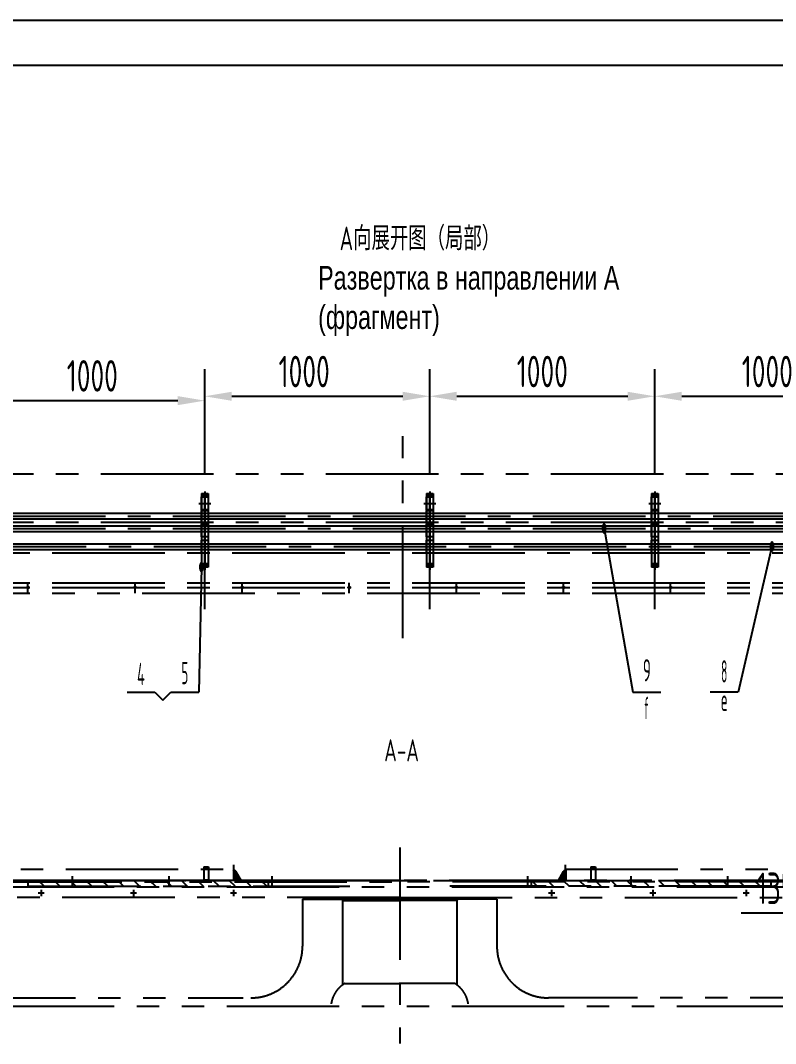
# Model space of a CAD drawing. Header units: millimetres. Extents: x -10 to 16810, y -10 to 11890.
# Drawn here: x 4313 to 7669, y 7334 to 11880 of the extents above; entities that cross this region are included whole.
import ezdxf
from ezdxf.enums import TextEntityAlignment as Align

# ---------------------------------------------------------------- set-up
doc = ezdxf.new("R2010")
doc.units = ezdxf.units.MM
doc.header["$LTSCALE"] = 400
doc.linetypes.add('G', pattern=[2, 1.25, -0.25, 0.25, -0.25])
doc.linetypes.add('K', pattern=[2.5, 1.25, -0.25, 0.25, -0.25, 0.25, -0.25])
for name, color, linetype in [('01', 7, 'Continuous'), ('02', 1, 'Continuous'), ('05', 4, 'G'), ('07', 6, 'K'), ('08', 1, 'Continuous'), ('11', 3, 'Continuous')]:
    doc.layers.add(name, color=color, linetype=linetype)
doc.styles.get("Standard").update_dxf_attribs({"font": 'isocp', "width": 0.707, "bigfont": 'intecad.shx'})
doc.dimstyles.new('INTE', dxfattribs={"dimscale": 40, "dimtxt": 3.5, "dimasz": 3, "dimexe": 3, "dimexo": 0, "dimgap": 1, "dimtad": 1, "dimdsep": 46, "dimtxsty": 'Standard', "dimcen": 0, "dimclrd": 1, "dimclre": 1, "dimclrt": 3, "dimaunit": 1, "dimazin": 0, "dimtfac": 1, "dimtmove": 0, "dimatfit": 0, "dimfxl": 1, "dimarcsym": 0})
doc.dimstyles.new('INTE$2', dxfattribs={"dimscale": 40, "dimtxt": 3.5, "dimasz": 3, "dimexe": 3, "dimexo": 0, "dimgap": 1, "dimtad": 1, "dimtih": 1, "dimtoh": 1, "dimdsep": 46, "dimtxsty": 'Standard', "dimcen": 0, "dimclrd": 1, "dimclre": 1, "dimclrt": 3, "dimaunit": 1, "dimazin": 0, "dimtfac": 1, "dimtmove": 0, "dimatfit": 0, "dimfxl": 1, "dimarcsym": 0})

# ---------------------------------------------------------------- blocks, each defined once
blk = doc.blocks.new('*D37')
at = {"layer": '08', "color": 1, "lineweight": -2}
for p, q in [((8085.7, 7913.5), (7516, 7913.5)), ((8729.7, 7930.7), (8874, 7930.7)), ((8355.2, 7866.2), (8098.4, 7609.4))]:
    blk.add_line(p, q, dxfattribs=at)
for start, end in [(20.6757, 41.3514), (182.9341, 225), (225, 0), (183.6486, 204.3243)]:
    blk.add_arc((8419.7, 7930.7), 334.4, start, end, dxfattribs=at)
at = {"layer": '08', "color": 1}
for points in [[(8752.2, 8052.3), (8712.8, 8045.1), (8754, 7930.7)], [(8131.4, 7804.3), (8098.5, 7781.6), (8183.2, 7694.2)]]:
    blk.add_solid(points, dxfattribs=at)
at = {"layer": 'Defpoints', "color": 0}
for p in [(8419.7, 7930.7), (8419.7, 7930.7), (8729.7, 7930.7), (8355.2, 7866.2), (8656.1, 7694.2)]:
    blk.add_point(p, dxfattribs=at)
at = {"layer": '08', "color": 3, "insert": (7740.9, 8023.5), "char_height": 140, "attachment_point": 5}
blk.add_mtext("135°0'", dxfattribs=at)
blk = doc.blocks.new('*D61')
at = {"layer": '08', "color": 1, "lineweight": -2}
for p, q in [((4132.4, 9935.4), (4132.4, 10310.7)), ((5132.4, 9935.4), (5132.4, 10310.7)), ((4252.4, 10190.7), (5012.4, 10190.7))]:
    blk.add_line(p, q, dxfattribs=at)
at = {"layer": '08', "color": 1}
for points in [[(4252.4, 10210.7), (4252.4, 10170.7), (4132.4, 10190.7)], [(5012.4, 10210.7), (5012.4, 10170.7), (5132.4, 10190.7)]]:
    blk.add_solid(points, dxfattribs=at)
at = {"layer": 'Defpoints', "color": 0}
for p in [(5132.4, 10190.7), (4132.4, 9935.4), (5132.4, 9935.4)]:
    blk.add_point(p, dxfattribs=at)
at = {"layer": '08', "color": 3, "insert": (4632.4, 10300.7), "char_height": 140, "attachment_point": 5}
blk.add_mtext('1000', dxfattribs=at)
blk = doc.blocks.new('*D62')
at = {"layer": '08', "color": 1, "lineweight": -2}
for p, q in [((5132.4, 9935.4), (5132.4, 10330)), ((6132.4, 9935.4), (6132.4, 10330)), ((5252.4, 10210), (6012.4, 10210))]:
    blk.add_line(p, q, dxfattribs=at)
at = {"layer": '08', "color": 1}
for points in [[(5252.4, 10230), (5252.4, 10190), (5132.4, 10210)], [(6012.4, 10230), (6012.4, 10190), (6132.4, 10210)]]:
    blk.add_solid(points, dxfattribs=at)
at = {"layer": 'Defpoints', "color": 0}
for p in [(6132.4, 10210), (5132.4, 9935.4), (6132.4, 9935.4)]:
    blk.add_point(p, dxfattribs=at)
at = {"layer": '08', "color": 3, "insert": (5574.1, 10320), "char_height": 140, "attachment_point": 5}
blk.add_mtext('1000', dxfattribs=at)
blk = doc.blocks.new('*D63')
at = {"layer": '08', "color": 1, "lineweight": -2}
for p, q in [((6132.4, 9935.4), (6132.4, 10330)), ((7132.4, 9935.4), (7132.4, 10330)), ((6252.4, 10210), (7012.4, 10210))]:
    blk.add_line(p, q, dxfattribs=at)
at = {"layer": '08', "color": 1}
for points in [[(6252.4, 10230), (6252.4, 10190), (6132.4, 10210)], [(7012.4, 10230), (7012.4, 10190), (7132.4, 10210)]]:
    blk.add_solid(points, dxfattribs=at)
at = {"layer": 'Defpoints', "color": 0}
for p in [(7132.4, 10210), (6132.4, 9935.4), (7132.4, 9935.4)]:
    blk.add_point(p, dxfattribs=at)
at = {"layer": '08', "color": 3, "insert": (6632.4, 10320), "char_height": 140, "attachment_point": 5}
blk.add_mtext('1000', dxfattribs=at)
blk = doc.blocks.new('*D64')
at = {"layer": '08', "color": 1, "lineweight": -2}
for p, q in [((7132.4, 9935.4), (7132.4, 10330)), ((8132.4, 9935.4), (8132.4, 10330)), ((7252.4, 10210), (8012.4, 10210))]:
    blk.add_line(p, q, dxfattribs=at)
at = {"layer": '08', "color": 1}
for points in [[(7252.4, 10230), (7252.4, 10190), (7132.4, 10210)], [(8012.4, 10230), (8012.4, 10190), (8132.4, 10210)]]:
    blk.add_solid(points, dxfattribs=at)
at = {"layer": 'Defpoints', "color": 0}
for p in [(8132.4, 10210), (7132.4, 9935.4), (8132.4, 9935.4)]:
    blk.add_point(p, dxfattribs=at)
at = {"layer": '08', "color": 3, "insert": (7632.4, 10320), "char_height": 140, "attachment_point": 5}
blk.add_mtext('1000', dxfattribs=at)
blk = doc.blocks.new('*U80')
at = {"layer": '01'}
blk.add_lwpolyline([(415, 292), (25, 292)], dxfattribs=at)
at = {"layer": '02'}
blk.add_lwpolyline([(420, 297), (0, 297)], dxfattribs=at)

msp = doc.modelspace()

# ---------------------------------------------------------------- hatches: boundary and pattern name
at = {"layer": '07', "linetype": 'K'}
h = msp.add_hatch(dxfattribs=at)
h.set_pattern_fill('_USER', color=6, scale=5, angle=315, style=0, double=1, pattern_type=0)
h.set_pattern_definition([(315, (-1262.5316, 1423.421), (3.535534, 3.535534), []), (45, (-1262.5316, 1423.421), (-3.535534, 3.535534), [])])
h.paths.add_polyline_path([(5270.8213, 8098.3052, 0.267949192), (5262.161, 8103.3052), (5262.161, 8108.8052), (5260.411, 8108.8052), (5260.411, 8058.8052), (5293.6266, 8058.8052)])
h.paths.add_polyline_path([(6703.6955, 8058.8052), (6736.911, 8058.8052), (6736.911, 8108.8052), (6735.161, 8108.8052), (6735.161, 8103.3052, 0.267949192), (6726.5008, 8098.3052)])
h = msp.add_hatch(dxfattribs=at)
h.set_pattern_fill('_USER', color=6, scale=50, angle=315, style=0, pattern_type=0)
h.set_pattern_definition([(315, (-1278.486, 2274.307), (35.35534, 35.35534), [])])
h.paths.add_polyline_path([(5169.5829, 8058.8052, 0.007870005), (5182.3529, 8032.9052), (5414.661, 8032.9052), (5414.661, 8058.8052)])
h.paths.add_polyline_path([(5182.3529, 8032.9052, -0.007870005), (5169.5829, 8058.8052), (4347.661, 8058.8052), (4347.661, 8032.9052)])
h.paths.add_polyline_path([(6814.9692, 8032.9052, 0.007870005), (6827.7392, 8058.8052), (6582.661, 8058.8052), (6582.661, 8032.9052)])
h.paths.add_polyline_path([(7649.661, 8032.9052), (7649.661, 8058.8052), (6827.7392, 8058.8052, -0.007870005), (6814.9692, 8032.9052)])

# ---------------------------------------------------------------- linework, layer by layer
for p, q in [((5128.661, 8118.8052), (5148.661, 8118.8052)), ((5128.661, 8118.8052), (5128.661, 8058.8052)), ((5148.661, 8118.8052), (5148.661, 8058.8052)), ((6848.661, 8118.8052), (6868.661, 8118.8052)), ((6848.661, 8118.8052), (6848.661, 8058.8052)), ((6868.661, 8118.8052), (6868.661, 8058.8052))]:
    msp.add_line(p, q)
at = {"layer": '01', "color": 7, "linetype": 'Continuous'}
for p, q in [((5117.3968, 9777.4584), (5117.3968, 9450.4584)), ((5117.3968, 9777.4584), (5147.3968, 9777.4584)), ((5125.3968, 9777.4584), (5125.3968, 9762.4584)), ((5132.3968, 9787.1447), (5132.3968, 9439.3823)), ((5139.3968, 9777.4584), (5139.3968, 9762.4584)), ((5147.3968, 9777.4584), (5147.3968, 9450.4584)), ((6117.3968, 9777.4584), (6117.3968, 9450.4584)), ((6117.3968, 9777.4584), (6147.3968, 9777.4584)), ((6125.3968, 9777.4584), (6125.3968, 9762.4584)), ((6132.3968, 9787.1447), (6132.3968, 9439.3823)), ((6139.3968, 9777.4584), (6139.3968, 9762.4584)), ((6147.3968, 9777.4584), (6147.3968, 9450.4584)), ((7117.3968, 9777.4584), (7117.3968, 9450.4584)), ((7117.3968, 9777.4584), (7147.3968, 9777.4584)), ((7125.3968, 9777.4584), (7125.3968, 9762.4584)), ((7132.3968, 9787.1447), (7132.3968, 9439.3823)), ((7139.3968, 9777.4584), (7139.3968, 9762.4584)), ((7147.3968, 9777.4584), (7147.3968, 9450.4584)), ((5106.4991, 9733.9584), (5158.8602, 9733.9584)), ((5117.3968, 9705.4584), (5117.3968, 9762.4584)), ((5117.3968, 9762.4584), (5147.3968, 9762.4584)), ((5147.3968, 9762.4584), (5147.3968, 9705.4584)), ((6106.4991, 9733.9584), (6158.8602, 9733.9584)), ((6117.3968, 9705.4584), (6117.3968, 9762.4584)), ((6117.3968, 9762.4584), (6147.3968, 9762.4584)), ((6147.3968, 9762.4584), (6147.3968, 9705.4584)), ((7106.4991, 9733.9584), (7158.8602, 9733.9584)), ((7117.3968, 9705.4584), (7117.3968, 9762.4584)), ((7117.3968, 9762.4584), (7147.3968, 9762.4584)), ((7147.3968, 9762.4584), (7147.3968, 9705.4584)), ((5147.3968, 9705.4584), (5117.3968, 9705.4584)), ((5117.3968, 9645.4584), (5117.3968, 9702.4584)), ((5117.3968, 9702.4584), (5147.3968, 9702.4584)), ((5147.3968, 9702.4584), (5147.3968, 9645.4584)), ((6147.3968, 9705.4584), (6117.3968, 9705.4584)), ((6117.3968, 9645.4584), (6117.3968, 9702.4584)), ((6117.3968, 9702.4584), (6147.3968, 9702.4584)), ((6147.3968, 9702.4584), (6147.3968, 9645.4584)), ((7147.3968, 9705.4584), (7117.3968, 9705.4584)), ((7117.3968, 9645.4584), (7117.3968, 9702.4584)), ((7117.3968, 9702.4584), (7147.3968, 9702.4584)), ((7147.3968, 9702.4584), (7147.3968, 9645.4584)), ((5147.3968, 9645.4584), (5117.3968, 9645.4584)), ((5117.3968, 9585.4584), (5117.3968, 9642.4584)), ((5117.3968, 9642.4584), (5147.3968, 9642.4584)), ((5147.3968, 9642.4584), (5147.3968, 9585.4584)), ((6147.3968, 9645.4584), (6117.3968, 9645.4584)), ((6117.3968, 9585.4584), (6117.3968, 9642.4584)), ((6117.3968, 9642.4584), (6147.3968, 9642.4584)), ((6147.3968, 9642.4584), (6147.3968, 9585.4584)), ((7147.3968, 9645.4584), (7117.3968, 9645.4584)), ((7117.3968, 9585.4584), (7117.3968, 9642.4584)), ((7117.3968, 9642.4584), (7147.3968, 9642.4584)), ((7147.3968, 9642.4584), (7147.3968, 9585.4584)), ((5147.3968, 9585.4584), (5117.3968, 9585.4584)), ((5117.3968, 9513.4584), (5117.3968, 9570.4584)), ((5117.3968, 9570.4584), (5147.3968, 9570.4584)), ((5147.3968, 9570.4584), (5147.3968, 9513.4584)), ((6147.3968, 9585.4584), (6117.3968, 9585.4584)), ((6117.3968, 9513.4584), (6117.3968, 9570.4584)), ((6117.3968, 9570.4584), (6147.3968, 9570.4584)), ((6147.3968, 9570.4584), (6147.3968, 9513.4584)), ((7147.3968, 9585.4584), (7117.3968, 9585.4584)), ((7117.3968, 9513.4584), (7117.3968, 9570.4584)), ((7117.3968, 9570.4584), (7147.3968, 9570.4584)), ((7147.3968, 9570.4584), (7147.3968, 9513.4584)), ((5147.3968, 9513.4584), (5117.3968, 9513.4584)), ((6147.3968, 9513.4584), (6117.3968, 9513.4584)), ((7147.3968, 9513.4584), (7117.3968, 9513.4584)), ((5147.3968, 9465.4584), (5117.3968, 9465.4584)), ((5117.3968, 9465.4584), (5117.3968, 9462.4584)), ((5125.3968, 9465.4584), (5125.3968, 9450.4584)), ((5139.3968, 9465.4584), (5139.3968, 9450.4584)), ((5147.3968, 9462.4584), (5147.3968, 9465.4584)), ((6147.3968, 9465.4584), (6117.3968, 9465.4584)), ((6117.3968, 9465.4584), (6117.3968, 9462.4584)), ((6125.3968, 9465.4584), (6125.3968, 9450.4584)), ((6139.3968, 9465.4584), (6139.3968, 9450.4584)), ((6147.3968, 9462.4584), (6147.3968, 9465.4584)), ((7147.3968, 9465.4584), (7117.3968, 9465.4584)), ((7117.3968, 9465.4584), (7117.3968, 9462.4584)), ((7125.3968, 9465.4584), (7125.3968, 9450.4584)), ((7139.3968, 9465.4584), (7139.3968, 9450.4584)), ((7147.3968, 9462.4584), (7147.3968, 9465.4584)), ((5147.3968, 9450.4584), (5117.3968, 9450.4584)), ((6147.3968, 9450.4584), (6117.3968, 9450.4584)), ((7147.3968, 9450.4584), (7117.3968, 9450.4584))]:
    msp.add_line(p, q, dxfattribs=at)
at = {"layer": '01'}
for p, q in [((3390.9702, 9690.4584), (8630.3968, 9690.4584)), ((3390.9702, 9665.4584), (8630.3968, 9665.4584)), ((3390.9702, 9634.4584), (8630.3968, 9634.4584)), ((3390.9702, 9609.4584), (8630.3968, 9609.4584)), ((3637.7353, 9554.4584), (8328.1188, 9554.4584)), ((3637.7353, 9529.4584), (8328.1188, 9529.4584)), ((5998.661, 8058.8052), (3039.698, 8058.8052))]:
    msp.add_line(p, q, dxfattribs=at)
at = {"layer": '02'}
for p, q in [((6907.0727, 9621.9584), (7035.0673, 8894.9458)), ((7653.1189, 9541.9584), (7502.7216, 8894.9458)), ((5117.3968, 9450.4584), (5105.4462, 8894.9458)), ((4786.7356, 8894.9458), (4910.7356, 8894.9458)), ((4910.7356, 8894.9458), (4946.0909, 8859.5905)), ((4946.0909, 8859.5905), (4981.4462, 8894.9458)), ((4981.4462, 8894.9458), (5105.4462, 8894.9458)), ((7035.0673, 8894.9458), (7159.0673, 8894.9458)), ((7502.7216, 8894.9458), (7378.7216, 8894.9458))]:
    msp.add_line(p, q, dxfattribs=at)
at = {"layer": '05', "color": 4, "linetype": 'G'}
for p, q in [((6012.3968, 9135.1175), (6012.3968, 10032.0803)), ((5132.3968, 9264.6347), (5132.3968, 9935.4221)), ((6132.3968, 9264.6347), (6132.3968, 9935.4221)), ((7132.3968, 9264.6347), (7132.3968, 9935.4221)), ((3390.9702, 9677.9584), (8630.3968, 9677.9584)), ((3390.9702, 9621.9584), (8630.3968, 9621.9584)), ((2505.7368, 9541.9584), (9240.0652, 9541.9584)), ((2854.3968, 9514.9584), (8630.3968, 9514.9584)), ((2854.3968, 9381.3584), (9170.3968, 9381.3584)), ((4346.3968, 9334.3584), (4346.3968, 9381.3584)), ((4822.3968, 9334.3584), (4822.3968, 9381.3584)), ((5298.3968, 9334.3584), (5298.3968, 9381.3584)), ((5774.3968, 9334.3584), (5774.3968, 9381.3584)), ((6250.3968, 9334.3584), (6250.3968, 9381.3584)), ((6726.3968, 9334.3584), (6726.3968, 9381.3584)), ((7202.3968, 9334.3584), (7202.3968, 9381.3584)), ((2854.3968, 9360.3584), (9170.3968, 9360.3584)), ((5998.661, 8205.5592), (5998.661, 7333.8036))]:
    msp.add_line(p, q, dxfattribs=at)
at = {"layer": '07', "color": 6, "linetype": 'K'}
for p, q in [((9170.3968, 9864.3584), (2854.3968, 9864.3584)), ((9170.3968, 9649.3584), (2618.1672, 9649.3584)), ((2854.3968, 9334.3584), (9170.3968, 9334.3584)), ((3514.1798, 8108.8052), (5262.161, 8108.8052)), ((5128.661, 8115.8052), (5148.661, 8115.8052)), ((5260.411, 8108.8052), (5260.411, 8058.8052)), ((5262.161, 8103.3052), (5262.161, 8128.3052)), ((5293.6266, 8058.8052), (5270.8213, 8098.3052)), ((6703.6955, 8058.8052), (6726.5008, 8098.3052)), ((6735.161, 8103.3052), (6735.161, 8128.3052)), ((6735.161, 8108.8052), (8483.1423, 8108.8052)), ((6736.911, 8108.8052), (6736.911, 8058.8052)), ((6848.661, 8115.8052), (6868.661, 8115.8052)), ((3264.161, 8052.8052), (5998.661, 8052.8052)), ((3548.411, 8058.8052), (5900.6293, 8058.8052)), ((3548.411, 8058.8052), (8448.911, 8058.8052)), ((4347.661, 8032.9052), (4347.661, 8058.8052)), ((4542.4429, 8077.4138), (4542.4429, 8038.1089)), ((4971.987, 8077.4138), (4971.987, 8038.1089)), ((5128.661, 8061.8052), (5148.661, 8061.8052)), ((5128.661, 8058.8052), (5148.661, 8058.8052)), ((5414.661, 8058.8052), (5414.661, 8032.9052)), ((5430.2152, 8077.4138), (5430.2152, 8038.1089)), ((8718.661, 8058.8052), (5998.661, 8058.8052)), ((8733.161, 8052.8052), (5998.661, 8052.8052)), ((6567.1069, 8077.4138), (6567.1069, 8038.1089)), ((6582.661, 8058.8052), (6582.661, 8032.9052)), ((6848.661, 8061.8052), (6868.661, 8061.8052)), ((6848.661, 8058.8052), (6868.661, 8058.8052)), ((7025.3351, 8077.4138), (7025.3351, 8038.1089)), ((7454.8792, 8077.4138), (7454.8792, 8038.1089)), ((7649.661, 8032.9052), (7649.661, 8058.8052)), ((8729.661, 8028.8052), (3267.661, 8028.8052)), ((4347.661, 8032.9052), (5776.2533, 8032.9052)), ((4392.0657, 8002.7868), (4419.1494, 8002.7868)), ((4405.6075, 8016.3287), (4405.6075, 7989.2449)), ((4801.4592, 8002.7868), (4828.543, 8002.7868)), ((4815.0011, 8016.3287), (4815.0011, 7989.2449)), ((5246.8177, 8002.7868), (5273.9014, 8002.7868)), ((5260.3596, 8016.3287), (5260.3596, 7989.2449)), ((7649.661, 8032.9052), (6221.0688, 8032.9052)), ((6660.386, 8002.7868), (6687.4698, 8002.7868)), ((6673.9279, 8016.3287), (6673.9279, 7989.2449)), ((7109.6351, 8002.7868), (7136.7188, 8002.7868)), ((7123.177, 8016.3287), (7123.177, 7989.2449)), ((7524.7161, 8002.7868), (7551.7999, 8002.7868)), ((7538.258, 8016.3287), (7538.258, 7989.2449)), ((5998.661, 7982.1052), (3948.661, 7982.1052)), ((5566.661, 7974.8052), (5566.661, 7765.8052)), ((5566.661, 7974.8052), (5998.661, 7974.8052)), ((5741.3625, 7974.8052), (5744.3625, 7969.6091)), ((5744.3625, 7969.6091), (5744.3625, 7594.2663)), ((5744.3625, 7969.6091), (5998.661, 7969.6091)), ((5998.661, 7982.1052), (8048.661, 7982.1052)), ((6430.661, 7974.8052), (5998.661, 7974.8052)), ((6252.9595, 7969.6091), (5998.661, 7969.6091)), ((6255.9595, 7974.8052), (6252.9595, 7969.6091)), ((6252.9595, 7969.6091), (6252.9595, 7594.2663)), ((6430.661, 7974.8052), (6430.661, 7765.8052)), ((5754.161, 7600.8052), (5998.661, 7600.8052)), ((6243.161, 7600.8052), (5998.661, 7600.8052)), ((4058.161, 7536.8052), (5303.5013, 7536.8052)), ((6693.8208, 7536.8052), (6659.661, 7536.8052)), ((8056.061, 7536.8052), (6693.8208, 7536.8052)), ((8729.661, 7498.8052), (3267.661, 7498.8052))]:
    msp.add_line(p, q, dxfattribs=at)
for centre in [(4346.3968, 9360.3584), (4822.3968, 9360.3584), (5298.3968, 9360.3584), (5774.3968, 9360.3584), (6250.3968, 9360.3584), (6726.3968, 9360.3584), (7202.3968, 9360.3584)]:
    msp.add_circle(centre, 4.5, dxfattribs=at)
for centre, radius, start, end in [((5262.161, 8093.3052), 10, 30, 90), ((6735.161, 8093.3052), 10, 90, 150), ((5337.661, 7765.8052), 229, 270, 0), ((6659.661, 7765.8052), 229, 180, 270), ((5819.6822, 7492.0119), 127, 121.0585814, 171.6697902), ((6177.6399, 7492.0119), 127, 8.3302098, 58.9414186)]:
    msp.add_arc(centre, radius, start, end, dxfattribs=at)

# ---------------------------------------------------------------- block references
at = {"layer": '02', "xscale": 40, "yscale": 40, "zscale": 40}
msp.add_blockref('*U80', (0, 0), dxfattribs=at)

# ---------------------------------------------------------------- texts
at = {"layer": '02', "width": 0.605172}
for p, p2 in [((6895.0727, 9598.1978), (6919.0727, 9598.1978)), ((7641.1189, 9518.1978), (7665.1189, 9518.1978)), ((5105.3968, 9426.6978), (5129.3968, 9426.6978))]:
    msp.add_text('●', height=40, dxfattribs=at).set_placement(p, p2, align=Align.FIT)
at = {"layer": '02', "insert": (5635.9714, 10789.1401), "char_height": 105, "width": 1338.355415, "attachment_point": 1}
msp.add_mtext('{\\fArial|b0|i0|c204|p34;\\C3;Развертка в направлении А (фрагмент)}', dxfattribs=at)
at = {"layer": '11', "width": 0.707}
for s, height, p in [('A向展开图（局部）', 105, (5731.768, 10827.5586)), ('A-A', 98, (5929.7188, 8558.3999))]:
    msp.add_text(s, height=height, dxfattribs=at).set_placement(p, align=Align.BOTTOM_LEFT)
at = {"layer": '11'}
for s, width, p, p2 in [('4', 0.543846, (4831.2382, 8926.5764), (4866.2329, 8926.5764)), ('5', 0.527686, (5027.9988, 8930.6769), (5058.8937, 8930.6769)), ('9', 0.579528, (7079.2368, 8942.6823), (7114.8979, 8942.6823)), ('8', 0.514182, (7426.7237, 8937.9215), (7454.7195, 8937.9215)), ('f', 0.471333, (7084.2246, 8774.9832), (7105.2215, 8774.9832)), ('e', 0.554116, (7425.6365, 8811.1971), (7455.8066, 8811.1971))]:
    msp.add_text(s, height=98.9949, dxfattribs=dict(at, width=width)).set_placement(p, p2, align=Align.FIT)

# ---------------------------------------------------------------- dimensions: what is measured, and where the dimension line sits
at = {"layer": '08'}
for base, p1, p2, picture, middle in [((6132.3968, 10210.0402), (5132.3968, 9935.4221), (6132.3968, 9935.4221), '*D62', (5574.1391, 10210.0402)), ((7132.3968, 10210.0402), (6132.3968, 9935.4221), (7132.3968, 9935.4221), '*D63', (6632.3968, 10210.0402)), ((8132.3968, 10210.0402), (7132.3968, 9935.4221), (8132.3968, 9935.4221), '*D64', (7632.3968, 10210.0402)), ((5132.3968, 10190.735), (4132.3968, 9935.4221), (5132.3968, 9935.4221), '*D61', (4632.3968, 10190.735))]:
    dim = msp.add_linear_dim(base=base, p1=p1, p2=p2, dimstyle='INTE', dxfattribs=at)
    dim.commit()
    dim.dimension.update_dxf_attribs({"geometry": picture, "text_midpoint": middle, "dimtype": 160})
dim = msp.add_angular_dim_2l(base=(8656.0827, 7694.2336), line1=((8419.661, 7930.6552), (8729.661, 7930.6552)), line2=((8355.1582, 7866.1524), (8419.661, 7930.6552)), dimstyle='INTE$2', dxfattribs=at)
dim.commit()
dim.dimension.update_dxf_attribs({"geometry": '*D37', "text_midpoint": (7740.8803, 8023.5406)})

doc.saveas('drawing.dxf')
